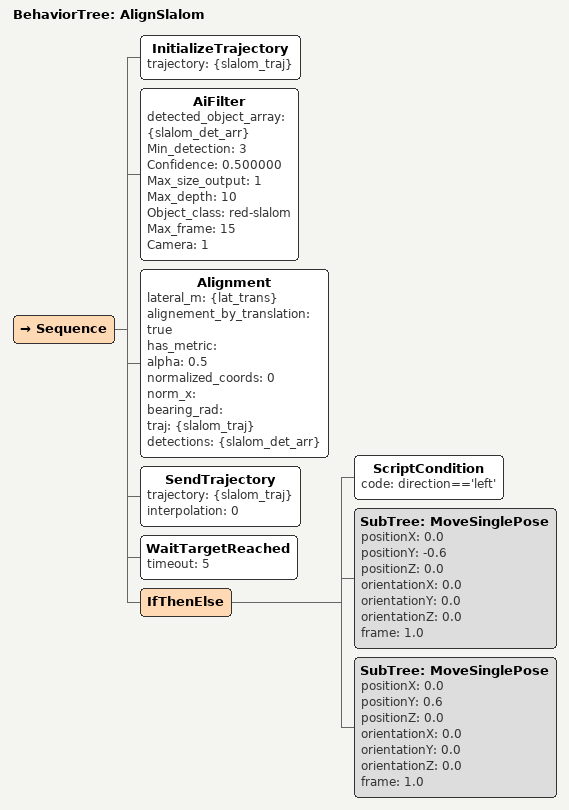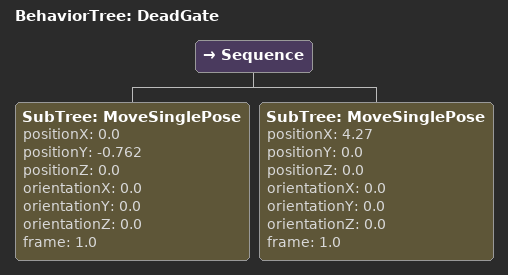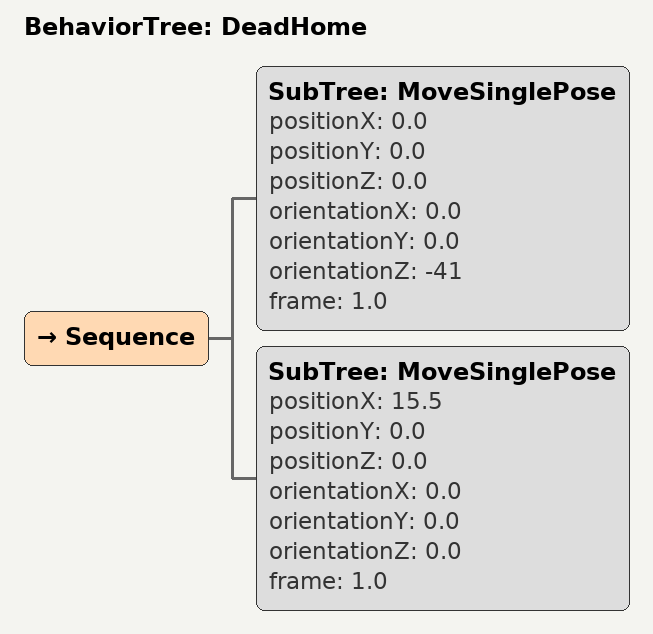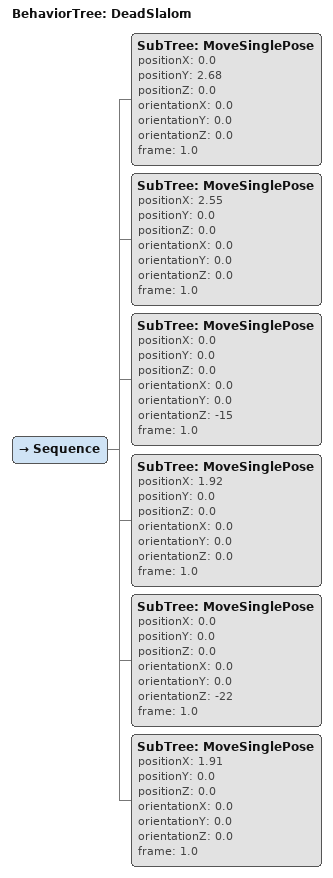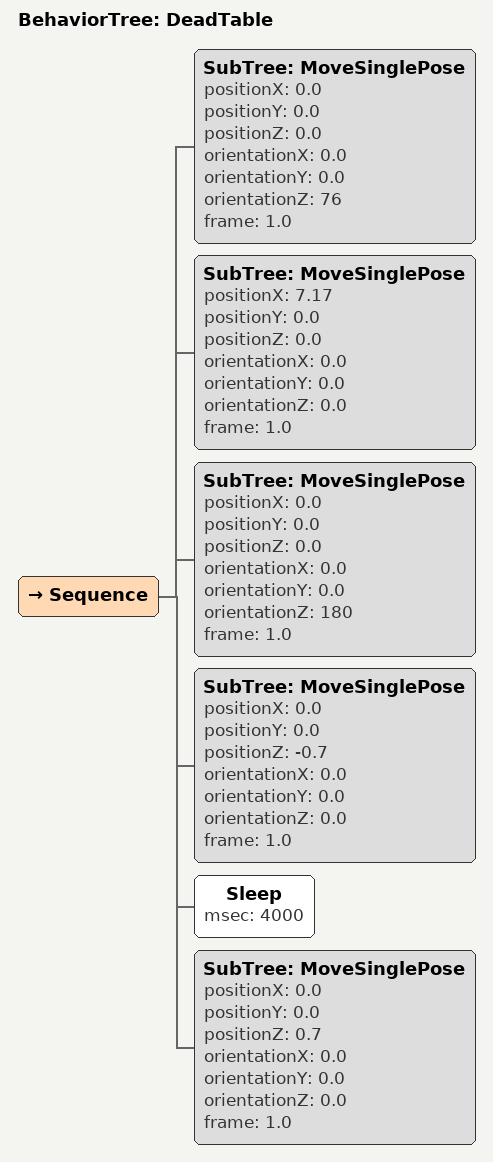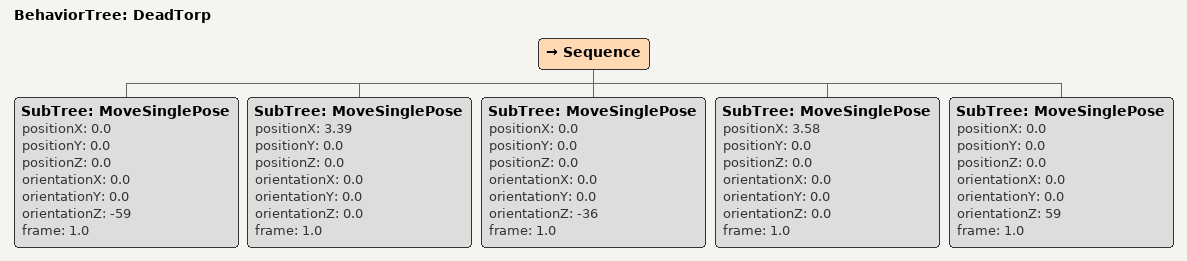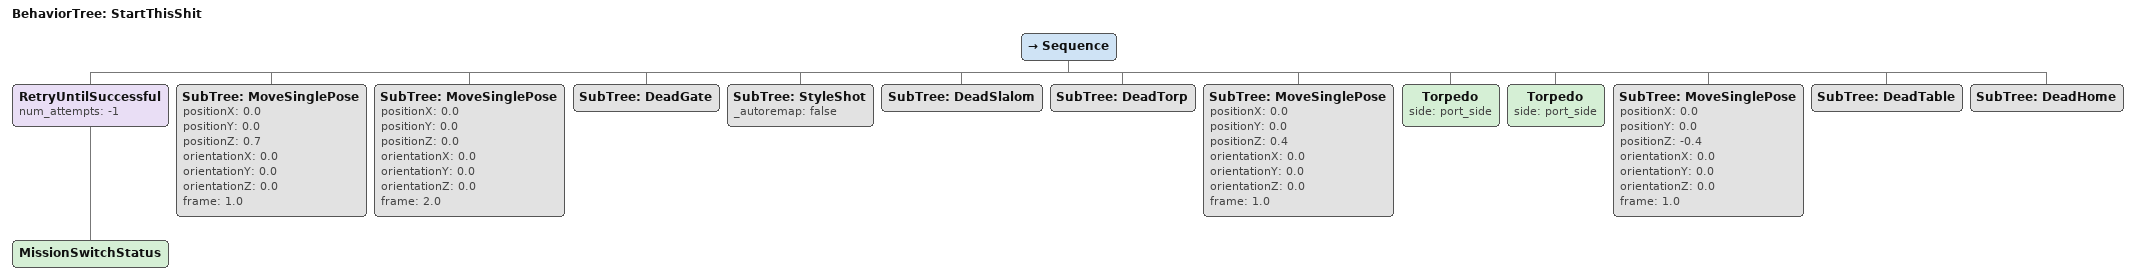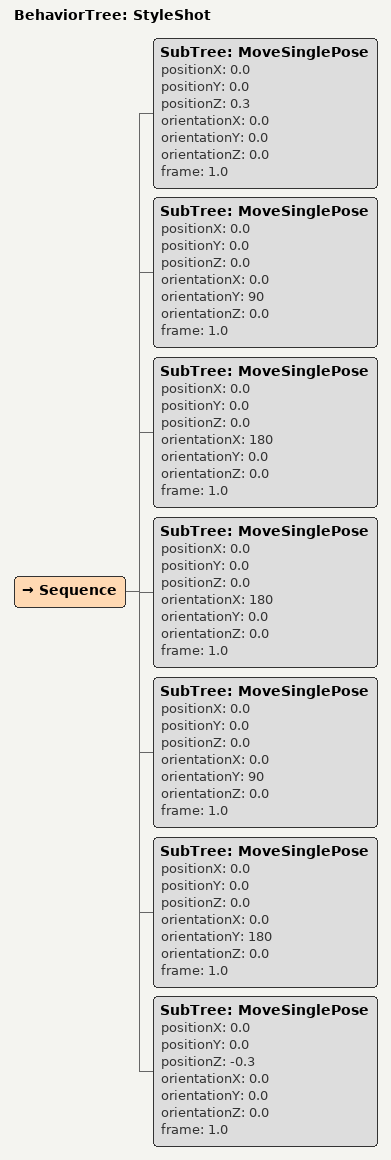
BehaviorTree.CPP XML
<?xml version="1.0" encoding="UTF-8"?>
<root BTCPP_format="4"
      main_tree_to_execute="StartThisShit">
  <BehaviorTree ID="AlignSlalom">
    <Sequence>
      <InitializeTrajectory trajectory="{slalom_traj}"/>
      <AiFilter detected_object_array="{slalom_det_arr}"
                Min_detection="3"
                Confidence="0.500000"
                Max_size_output="1"
                Max_depth="10"
                Object_class="red-slalom"
                Max_frame="15"
                Camera="1"/>
      <Alignment lateral_m="{lat_trans}"
                 alignement_by_translation="true"
                 has_metric=""
                 alpha="0.5"
                 normalized_coords="0"
                 norm_x=""
                 bearing_rad=""
                 traj="{slalom_traj}"
                 detections="{slalom_det_arr}"/>
      <SendTrajectory trajectory="{slalom_traj}"
                      interpolation="0"/>
      <WaitTargetReached timeout="5"/>
      <IfThenElse>
        <ScriptCondition code="direction==&apos;left&apos;"/>
        <SubTree ID="MoveSinglePose"
                 positionX="0.0"
                 positionY="-0.6"
                 positionZ="0.0"
                 orientationX="0.0"
                 orientationY="0.0"
                 orientationZ="0.0"
                 frame="1.0"/>
        <SubTree ID="MoveSinglePose"
                 positionX="0.0"
                 positionY="0.6"
                 positionZ="0.0"
                 orientationX="0.0"
                 orientationY="0.0"
                 orientationZ="0.0"
                 frame="1.0"/>
      </IfThenElse>
    </Sequence>
  </BehaviorTree>

  <BehaviorTree ID="DeadGate">
    <Sequence>
      <SubTree ID="MoveSinglePose"
               positionX="0.0"
               positionY="-0.762"
               positionZ="0.0"
               orientationX="0.0"
               orientationY="0.0"
               orientationZ="0.0"
               frame="1.0"/>
      <SubTree ID="MoveSinglePose"
               positionX="4.27"
               positionY="0.0"
               positionZ="0.0"
               orientationX="0.0"
               orientationY="0.0"
               orientationZ="0.0"
               frame="1.0"/>
    </Sequence>
  </BehaviorTree>

  <BehaviorTree ID="DeadHome">
    <Sequence>
      <SubTree ID="MoveSinglePose"
               positionX="0.0"
               positionY="0.0"
               positionZ="0.0"
               orientationX="0.0"
               orientationY="0.0"
               orientationZ="-41"
               frame="1.0"/>
      <SubTree ID="MoveSinglePose"
               positionX="15.5"
               positionY="0.0"
               positionZ="0.0"
               orientationX="0.0"
               orientationY="0.0"
               orientationZ="0.0"
               frame="1.0"/>
    </Sequence>
  </BehaviorTree>

  <BehaviorTree ID="DeadSlalom">
    <Sequence>
      <SubTree ID="MoveSinglePose"
               positionX="0.0"
               positionY="2.68"
               positionZ="0.0"
               orientationX="0.0"
               orientationY="0.0"
               orientationZ="0.0"
               frame="1.0"/>
      <SubTree ID="MoveSinglePose"
               positionX="2.55"
               positionY="0.0"
               positionZ="0.0"
               orientationX="0.0"
               orientationY="0.0"
               orientationZ="0.0"
               frame="1.0"/>
      <SubTree ID="MoveSinglePose"
               positionX="0.0"
               positionY="0.0"
               positionZ="0.0"
               orientationX="0.0"
               orientationY="0.0"
               orientationZ="-15"
               frame="1.0"/>
      <SubTree ID="MoveSinglePose"
               positionX="1.92"
               positionY="0.0"
               positionZ="0.0"
               orientationX="0.0"
               orientationY="0.0"
               orientationZ="0.0"
               frame="1.0"/>
      <SubTree ID="MoveSinglePose"
               positionX="0.0"
               positionY="0.0"
               positionZ="0.0"
               orientationX="0.0"
               orientationY="0.0"
               orientationZ="-22"
               frame="1.0"/>
      <SubTree ID="MoveSinglePose"
               positionX="1.91"
               positionY="0.0"
               positionZ="0.0"
               orientationX="0.0"
               orientationY="0.0"
               orientationZ="0.0"
               frame="1.0"/>
    </Sequence>
  </BehaviorTree>

  <BehaviorTree ID="DeadTable">
    <Sequence>
      <SubTree ID="MoveSinglePose"
               positionX="0.0"
               positionY="0.0"
               positionZ="0.0"
               orientationX="0.0"
               orientationY="0.0"
               orientationZ="76"
               frame="1.0"/>
      <SubTree ID="MoveSinglePose"
               positionX="7.17"
               positionY="0.0"
               positionZ="0.0"
               orientationX="0.0"
               orientationY="0.0"
               orientationZ="0.0"
               frame="1.0"/>
      <SubTree ID="MoveSinglePose"
               positionX="0.0"
               positionY="0.0"
               positionZ="0.0"
               orientationX="0.0"
               orientationY="0.0"
               orientationZ="180"
               frame="1.0"/>
      <SubTree ID="MoveSinglePose"
               positionX="0.0"
               positionY="0.0"
               positionZ="-0.7"
               orientationX="0.0"
               orientationY="0.0"
               orientationZ="0.0"
               frame="1.0"/>
      <Sleep msec="4000"/>
      <SubTree ID="MoveSinglePose"
               positionX="0.0"
               positionY="0.0"
               positionZ="0.7"
               orientationX="0.0"
               orientationY="0.0"
               orientationZ="0.0"
               frame="1.0"/>
    </Sequence>
  </BehaviorTree>

  <BehaviorTree ID="DeadTorp">
    <Sequence>
      <SubTree ID="MoveSinglePose"
               positionX="0.0"
               positionY="0.0"
               positionZ="0.0"
               orientationX="0.0"
               orientationY="0.0"
               orientationZ="-59"
               frame="1.0"/>
      <SubTree ID="MoveSinglePose"
               positionX="3.39"
               positionY="0.0"
               positionZ="0.0"
               orientationX="0.0"
               orientationY="0.0"
               orientationZ="0.0"
               frame="1.0"/>
      <SubTree ID="MoveSinglePose"
               positionX="0.0"
               positionY="0.0"
               positionZ="0.0"
               orientationX="0.0"
               orientationY="0.0"
               orientationZ="-36"
               frame="1.0"/>
      <SubTree ID="MoveSinglePose"
               positionX="3.58"
               positionY="0.0"
               positionZ="0.0"
               orientationX="0.0"
               orientationY="0.0"
               orientationZ="0.0"
               frame="1.0"/>
      <SubTree ID="MoveSinglePose"
               positionX="0.0"
               positionY="0.0"
               positionZ="0.0"
               orientationX="0.0"
               orientationY="0.0"
               orientationZ="59"
               frame="1.0"/>
    </Sequence>
  </BehaviorTree>

  <BehaviorTree ID="StartThisShit">
    <Sequence>
      <RetryUntilSuccessful num_attempts="-1">
        <MissionSwitchStatus/>
      </RetryUntilSuccessful>
      <SubTree ID="MoveSinglePose"
               positionX="0.0"
               positionY="0.0"
               positionZ="0.7"
               orientationX="0.0"
               orientationY="0.0"
               orientationZ="0.0"
               frame="1.0"/>
      <SubTree ID="MoveSinglePose"
               positionX="0.0"
               positionY="0.0"
               positionZ="0.0"
               orientationX="0.0"
               orientationY="0.0"
               orientationZ="0.0"
               frame="2.0"/>
      <SubTree ID="DeadGate"/>
      <SubTree ID="StyleShot"
               _autoremap="false"/>
      <SubTree ID="DeadSlalom"/>
      <SubTree ID="DeadTorp"/>
      <SubTree ID="MoveSinglePose"
               positionX="0.0"
               positionY="0.0"
               positionZ="0.4"
               orientationX="0.0"
               orientationY="0.0"
               orientationZ="0.0"
               frame="1.0"/>
      <Torpedo side="port_side"/>
      <Torpedo side="port_side"/>
      <SubTree ID="MoveSinglePose"
               positionX="0.0"
               positionY="0.0"
               positionZ="-0.4"
               orientationX="0.0"
               orientationY="0.0"
               orientationZ="0.0"
               frame="1.0"/>
      <SubTree ID="DeadTable"/>
      <SubTree ID="DeadHome"/>
    </Sequence>
  </BehaviorTree>

  <BehaviorTree ID="StyleShot">
    <Sequence>
      <SubTree ID="MoveSinglePose"
               positionX="0.0"
               positionY="0.0"
               positionZ="0.3"
               orientationX="0.0"
               orientationY="0.0"
               orientationZ="0.0"
               frame="1.0"/>
      <SubTree ID="MoveSinglePose"
               positionX="0.0"
               positionY="0.0"
               positionZ="0.0"
               orientationX="0.0"
               orientationY="90"
               orientationZ="0.0"
               frame="1.0"/>
      <SubTree ID="MoveSinglePose"
               positionX="0.0"
               positionY="0.0"
               positionZ="0.0"
               orientationX="180"
               orientationY="0.0"
               orientationZ="0.0"
               frame="1.0"/>
      <SubTree ID="MoveSinglePose"
               positionX="0.0"
               positionY="0.0"
               positionZ="0.0"
               orientationX="180"
               orientationY="0.0"
               orientationZ="0.0"
               frame="1.0"/>
      <SubTree ID="MoveSinglePose"
               positionX="0.0"
               positionY="0.0"
               positionZ="0.0"
               orientationX="0.0"
               orientationY="90"
               orientationZ="0.0"
               frame="1.0"/>
      <SubTree ID="MoveSinglePose"
               positionX="0.0"
               positionY="0.0"
               positionZ="0.0"
               orientationX="0.0"
               orientationY="180"
               orientationZ="0.0"
               frame="1.0"/>
      <SubTree ID="MoveSinglePose"
               positionX="0.0"
               positionY="0.0"
               positionZ="-0.3"
               orientationX="0.0"
               orientationY="0.0"
               orientationZ="0.0"
               frame="1.0"/>
    </Sequence>
  </BehaviorTree>

</root>
